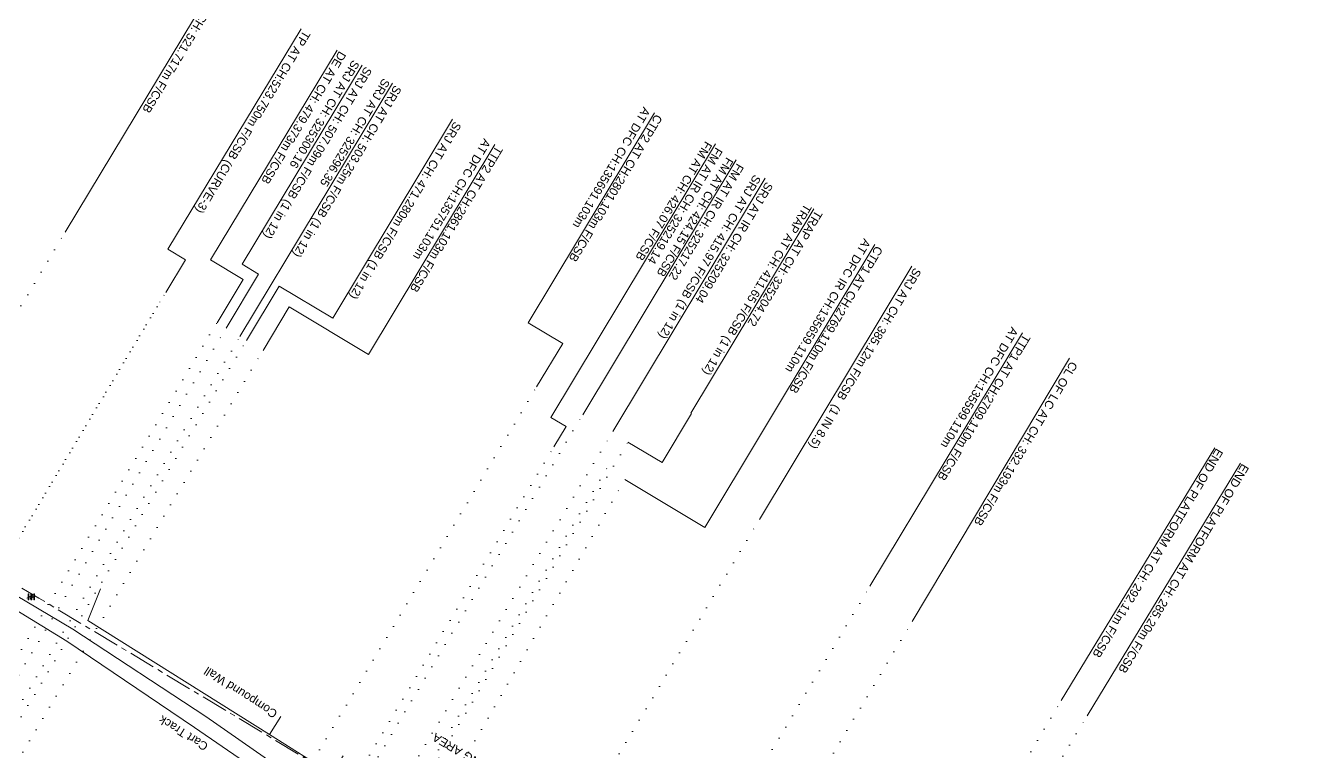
# Model space of a CAD drawing. Header units: metres. Extents: x 560405 to 1249476, y 3385111 to 6787087.
# Drawn here: x 623897.8 to 624199.5, y 3393949.8 to 3394121.6 of the extents above; entities that cross this region are included whole.
import ezdxf

# ---------------------------------------------------------------- set-up
doc = ezdxf.new("R2010")
doc.units = ezdxf.units.M
doc.header["$MEASUREMENT"] = 0
doc.linetypes.add('ACAD_ISO07W100', pattern=[3, 0, -3])
doc.linetypes.add('CENTER', pattern=[2, 1.25, -0.25, 0.25, -0.25])
for name, color, linetype, lineweight in [('Cart Track', 34, 'Continuous', 0), ('Commercial Building Pucca', 7, 'Continuous', 13), ('Compound Wall', 7, 'Continuous', 13), ('DOTED LINE', 7, 'ACAD_ISO07W100', 18), ('Existing Railway Boundary', 7, 'CENTER', 0), ("MANDI GOBINDGARH STN. SRJ's", 251, 'Continuous', 0), ('Proposed TPTC Chainages', 10, 'Continuous', 0), ('Side Details', 7, 'Continuous', 13), ('Subroad Edge', 34, 'Continuous', 0), ('Text', 7, 'Continuous', 0), ('Transformer', 7, 'Continuous', 13)]:
    doc.layers.add(name, color=color, linetype=linetype, lineweight=lineweight)
doc.layers.add('OP-3 CH UP', color=7, linetype='Continuous')
doc.styles.add('ARIAL', font='arial.ttf')
doc.styles.get("Standard").update_dxf_attribs({"font": 'arial.ttf'})
doc.styles.add('Style-Arial', font='arial.ttf')

# ---------------------------------------------------------------- blocks, each defined once
blk = doc.blocks.new('TRF')
at = {"extrusion": (0, 0, -1)}
blk.add_hatch(color=256, dxfattribs=at).paths.add_polyline_path([(0.18, -0.39), (-0.98, 0.09), (-0.22, -0.04), (-0.38, 0.42), (0.98, -0.29), (-0.02, 0.04)])
for p, q in [((-0.69, 0.72), (-0.69, -0.72)), ((-0.52, 0.72), (-0.69, 0.72)), ((-0.52, -0.72), (-0.52, 0.72)), ((0, 0.72), (0, -0.72)), ((0.17, 0.72), (0, 0.72)), ((0.17, -0.72), (0.17, 0.72)), ((0.7, 0.72), (0.7, -0.72)), ((0.87, 0.72), (0.7, 0.72)), ((0.87, -0.72), (0.87, 0.72)), ((-0.69, -0.72), (-0.52, -0.72)), ((0, -0.72), (0.17, -0.72)), ((0.7, -0.72), (0.87, -0.72))]:
    blk.add_line(p, q)
at = {"flags": 128}
blk.add_lwpolyline([(0.22, -0.04), (0.38, 0.42), (-0.98, -0.29), (0.02, 0.04), (-0.18, -0.39), (0.98, 0.09), (0.22, -0.04)], close=True, dxfattribs=at)

msp = doc.modelspace()

# ---------------------------------------------------------------- linework, layer by layer
at = {"color": 0, "lineweight": 9}
msp.add_line((624107.5831, 3393980.5216), (624144.8483, 3394042.8453), dxfattribs=at)
at = {"layer": 'Cart Track', "lineweight": 13, "flags": 128}
for points in [[(623761.2697, 3394106.8633), (623741.3938, 3394088.9136), (623732.7822, 3394078.958), (623734.4436, 3394073.6905), (623745.1673, 3394068.123), (623771.874, 3394057.0263), (623814.8167, 3394034.7731), (623841.2043, 3394017.5574), (623869.3571, 3394001.834), (623892.7, 3393988.4371), (623909.0075, 3393978.7495), (623940.4472, 3393958.0688), (623970.662, 3393936.9791), (624017.3025, 3393912.6119)], [(624022.1467, 3393908.6443), (623968.0223, 3393934.6518), (623937.7899, 3393955.4357), (623907.6149, 3393975.874), (623890.7466, 3393986.1523), (623867.3523, 3393999.6299), (623841.0382, 3394014.0923), (623813.6486, 3394032.0756), (623771.0489, 3394054.0991), (623743.3963, 3394064.1717), (623727.944, 3394071.6981), (623718.203, 3394069.9621), (623704.0515, 3394072.6038)]]:
    msp.add_lwpolyline(points, dxfattribs=at)
at = {"layer": 'Commercial Building Pucca', "flags": 128}
msp.add_lwpolyline([(623972.9562, 3393948.7028), (623970.2834, 3393944.4784), (623955.5273, 3393953.8149), (623958.2001, 3393958.0392)], dxfattribs=at)
msp.add_lwpolyline([(623972.9562, 3393948.7028), (623970.2834, 3393944.4784), (623955.5273, 3393953.8149), (623958.2001, 3393958.0392)], dxfattribs=at)
at = {"layer": 'Compound Wall', "lineweight": 20, "flags": 128}
msp.add_lwpolyline([(623955.5273, 3393953.8149), (623912.5103, 3393980.7826), (623915.5113, 3393988.2746)], dxfattribs=at)
at = {"layer": 'Compound Wall', "flags": 128}
msp.add_lwpolyline([(623955.5273, 3393953.8149), (623912.5103, 3393980.7826), (623915.5113, 3393988.2746)], dxfattribs=at)
at = {"layer": 'DOTED LINE', "color": 3, "linetype": 'ACAD_ISO07W100', "lineweight": 18}
for p, q in [((623809.2273, 3393908.9038, -0.0175), (623907.2112, 3394072.7759, -0.0175)), ((623860.2348, 3393912.6907), (623943.1146, 3394051.3023)), ((623882.4661, 3393934.0146), (623950.0983, 3394047.1253)), ((623995.3064, 3393877.3562), (624071.4724, 3394004.7393)), ((624014.049, 3393849.1346), (624097.6419, 3393988.9388))]:
    msp.add_line(p, q, dxfattribs=at)
at = {"layer": 'DOTED LINE', "linetype": 'ACAD_ISO07W100', "lineweight": 18}
for p, q in [((623870.7055, 3393957.6824), (623931.0117, 3394058.5409)), ((623873.2724, 3393961.9293), (623931.032, 3394058.5288)), ((623885.0114, 3393949.2137), (623945.2809, 3394050.0108)), ((623890.8283, 3393951.4451), (623948.5837, 3394048.0376)), ((623960.536, 3393913.8907), (624029.6412, 3394029.5022)), ((623960.651, 3393898.2037), (624036.6242, 3394025.3013)), ((623953.7148, 3393906.3055), (624022.82, 3394021.917)), ((623971.7182, 3393908.2602), (624040.3761, 3394023.0428)), ((624034.8853, 3393858.9387), (624107.5831, 3393980.5216)), ((624066.4491, 3393832.167), (624142.8655, 3393961.8408)), ((624085.9905, 3393852.8434), (624148.9995, 3393958.2221))]:
    msp.add_line(p, q, dxfattribs=at)
at = {"layer": 'DOTED LINE', "color": 1, "linetype": 'ACAD_ISO07W100', "lineweight": 18}
for p, q in [((623885.991, 3393930.9671), (623954.0369, 3394044.7697)), ((623937.1223, 3393899.574), (624018.7642, 3394036.1153)), ((623965.2804, 3393899.5982), (624036.76, 3394019.1435)), ((623964.0805, 3393882.3472), (624039.6006, 3394014.1305))]:
    msp.add_line(p, q, dxfattribs=at)
at = {"layer": 'Existing Railway Boundary', "color": 36, "lineweight": 20, "ltscale": 5, "flags": 128}
msp.add_lwpolyline([(624082.2372, 3393876.9217), (623994.8138, 3393929.607), (623900.9851, 3393986.0695), (623823.0282, 3394031.636), (623721.9959, 3394090.9387), (623703.5821, 3394071.7208), (623686.3174, 3394080.8987), (623656.2732, 3394098.555), (623627.6506, 3394115.8836), (623596.3992, 3394133.7712), (623561.6083, 3394154.5801), (623519.2318, 3394180.2787), (623495.4509, 3394194.0451), (623462.5543, 3394213.7108), (623456.6766, 3394217.3012), (623394.9081, 3394255.1289), (623364.5309, 3394273.6022), (623333.4731, 3394292.8887), (623302.8543, 3394310.2056), (623273.9451, 3394327.7179), (623208.1343, 3394368.6587), (623199.8719, 3394371.728), (623158.3771, 3394398.3692), (623154.6672, 3394400.5571)], dxfattribs=at)
at = {"layer": "MANDI GOBINDGARH STN. SRJ's", "color": 3, "lineweight": 13, "elevation": -0.0175, "flags": 128}
msp.add_lwpolyline([(623943.2736, 3394132.6847), (623907.1725, 3394072.7117)], dxfattribs=at)
at = {"layer": "MANDI GOBINDGARH STN. SRJ's", "color": 0, "lineweight": 13, "flags": 128}
for points in [[(623963.0287, 3394120.8725), (623931.476, 3394068.6661), (623935.6506, 3394066.17), (623930.9953, 3394058.4674)], [(623984.6489, 3394107.951), (623948.5482, 3394047.9786)]]:
    msp.add_lwpolyline(points, dxfattribs=at)
at = {"layer": "MANDI GOBINDGARH STN. SRJ's", "color": 3, "lineweight": 13}
for points in [[(623971.5795, 3394115.7715), (623941.5735, 3394066.1239), (623949.3312, 3394061.5207), (623943.1241, 3394051.2506)], [(623998.8616, 3394099.447), (623970.5113, 3394052.3166), (623957.7987, 3394059.9178), (623950.0628, 3394047.0664)]]:
    msp.add_lwpolyline(points, dxfattribs=at)
at = {"layer": "MANDI GOBINDGARH STN. SRJ's", "color": 0, "lineweight": 13}
msp.add_lwpolyline([(623945.2432, 3394049.9482), (623952.9653, 3394062.7766), (623949.0825, 3394065.1294), (623977.4328, 3394112.2599)], dxfattribs=at)
at = {"layer": "MANDI GOBINDGARH STN. SRJ's", "color": 0, "lineweight": 9, "flags": 128}
for points in [[(624022.0832, 3394028.8358), (624061.0385, 3394093.6001)], [(624029.6402, 3394029.5004), (624065.943, 3394089.8561)], [(624022.0832, 3394028.8358), (624025.6969, 3394026.675), (624022.82, 3394021.917)]]:
    msp.add_lwpolyline(points, dxfattribs=at)
at = {"layer": "MANDI GOBINDGARH STN. SRJ's", "color": 0, "lineweight": 0, "flags": 128}
for points in [[(624036.7469, 3394025.5067), (624072.8041, 3394085.511)], [(624084.3514, 3394078.238), (624055.2181, 3394029.8281), (624055.364, 3394029.7539), (624048.4344, 3394018.1681)], [(624048.4344, 3394018.1681), (624040.351, 3394023.001)], [(624179.2004, 3394021.6739), (624142.8655, 3393961.8408)], [(624185.3126, 3394018.0193), (624148.9776, 3393958.1862)]]:
    msp.add_lwpolyline(points, dxfattribs=at)
at = {"layer": "MANDI GOBINDGARH STN. SRJ's", "color": 3, "lineweight": 0, "flags": 128}
msp.add_lwpolyline([(624071.4449, 3394004.6936), (624107.5271, 3394064.6778)], dxfattribs=at)
at = {"layer": 'OP-3 CH UP', "color": 40, "lineweight": 9, "true_color": 0xf8d731}
for radius in [8763.3902, 8182.5236, 7294.1209]:
    msp.add_circle((624059.7714, 3393874.4188), radius, dxfattribs=at)
at = {"layer": 'Proposed TPTC Chainages', "color": 1, "lineweight": 0, "flags": 128}
for points in [[(624046.6379, 3394100.9367), (624016.7256, 3394051.2448), (624024.9216, 3394046.3443), (624018.7328, 3394036.0632)], [(624008.8835, 3394093.4547), (623978.9712, 3394043.7628), (623960.1945, 3394054.9991), (623954.0057, 3394044.718)], [(624098.7929, 3394069.7879), (624058.5113, 3394002.8232)], [(624133.7174, 3394048.8694), (624097.6164, 3393988.8964)], [(624058.5113, 3394002.8232), (624039.6006, 3394014.1305)]]:
    msp.add_lwpolyline(points, dxfattribs=at)

# ---------------------------------------------------------------- block references
at = {"layer": 'Transformer'}
msp.add_blockref('TRF', (623899.0944, 3393986.3846), dxfattribs=at)

# ---------------------------------------------------------------- texts
at = {"layer": "MANDI GOBINDGARH STN. SRJ's", "color": 3, "lineweight": 9, "style": 'Style-Arial'}
for s, rotation, p in [('DE AT CH: 521.717m F/CSB', 238.953949, (623943.9177, 3394132.5472, -0.0175)), ('DE AT CH: 479.373m F/CSB', 238.971941, (623972.0569, 3394115.734)), ('SRJ AT CH: 471.280m F/CSB (1 in 12)', 238.971941, (623999.3094, 3394099.0773)), ('SRJ AT CH: 385.12m F/CSB', 238.971941, (624108.1565, 3394064.4446)), ('(1 IN 8.5)', 238.971941, (624089.0864, 3394032.1162))]:
    msp.add_text(s, height=2, rotation=rotation, dxfattribs=at).set_placement(p)
at = {"layer": "MANDI GOBINDGARH STN. SRJ's", "color": 0, "lineweight": 9, "style": 'Style-Arial'}
for s, rotation, p in [('TP AT CH:523.750m F/CSB (CURVE-3)', 239, (623963.5948, 3394120.6206)), ('SRJ AT CH: 507.09m F/CSB (1 in 12)', 238.971941, (623978.1827, 3394112.0623)), ('SRJ AT CH: 325300.16', 238.971941, (623975.2279, 3394113.6321)), ('SRJ AT CH: 325296.35', 238.971941, (623982.43, 3394109.2998)), ('SRJ AT CH: 503.25m F/CSB (1 in 12)', 238.971941, (623985.1715, 3394107.6606)), ('FM AT CH: 426.07 F/CSB', 238.953949, (624058.6901, 3394094.404)), ('FM AT IR CH: 325219.14', 238.953949, (624061.1529, 3394092.9553)), ('FM AT CH: 424.15 F/CSB', 238.953949, (624063.7043, 3394090.5946)), ('FM AT IR CH: 325217.22', 238.953949, (624066.167, 3394089.1459)), ('SRJ AT CH: 415.97 F/CSB', 238.953949, (624070.2192, 3394086.4803)), ('SRJ AT IR CH: 325209.04', 238.953949, (624073.0784, 3394084.7707)), ('TRAP AT CH: 411.65 F/CSB', 238.953949, (624082.2029, 3394079.5955)), ('TRAP AT CH: 325204.72', 238.953949, (624084.7577, 3394078.0679)), ('(1 in 12) ', 238.953949, (624052.7771, 3394056.9492)), ('(1 in 12) ', 238.953949, (624063.2133, 3394048.3496)), ('CL OF LC AT CH: 332.193m F/CSB', 239.020762, (624145.1393, 3394042.2954)), ('END OF PLATFORM AT CH: 292.11m F/CSB', 239.020762, (624179.5781, 3394021.7035)), ('END OF PLATFORM AT CH: 285.20m F/CSB', 239.020762, (624185.6903, 3394018.0488))]:
    msp.add_text(s, height=2, rotation=rotation, dxfattribs=at).set_placement(p)
at = {"layer": 'Proposed TPTC Chainages', "color": 1, "lineweight": 0, "char_height": 2, "attachment_point": 4, "rotation": 239, "line_spacing_factor": 0.6, "style": 'ARIAL'}
for s, insert in [('\\pxsm1;CTP2 AT CH:2801.103m F/CSB\\PAT DFC CH:135691.103m', (624046.3094, 3394101.1459)), ('\\pxsm1;TTP2 AT CH:2861.103m F/CSB\\PAT DFC CH:135751.103m', (624008.5551, 3394093.6639)), ('\\pxsm1;CTP1 AT CH:2769.110m F/CSB\\PAT DFC IR CH:135659.110m', (624098.4644, 3394069.9971)), ('\\pxsm1;TTP1 AT CH:2709.110m F/CSB\\PAT DFC CH:135599.110m', (624133.389, 3394049.0786))]:
    msp.add_mtext(s, dxfattribs=dict(at, insert=insert))
at = {"layer": 'Side Details', "color": 0}
msp.add_text('PRIVATE  BUILDING AREA', height=2, rotation=149, dxfattribs=at).set_placement((624024.9241, 3393936.1813))
at = {"layer": 'Subroad Edge', "style": 'ARIAL'}
msp.add_text('Cart Track', height=2, rotation=147.902438, dxfattribs=at).set_placement((623941.217, 3393951.4785))
at = {"layer": 'Text', "style": 'ARIAL'}
msp.add_text('Compound Wall', height=2, rotation=147.197963, dxfattribs=at).set_placement((623957.6123, 3393959.1763))
at = {"layer": 'Text'}
msp.add_text('Compound Wall', height=2, rotation=147.197963, dxfattribs=at).set_placement((623957.6123, 3393959.1763))

doc.saveas('drawing.dxf')
